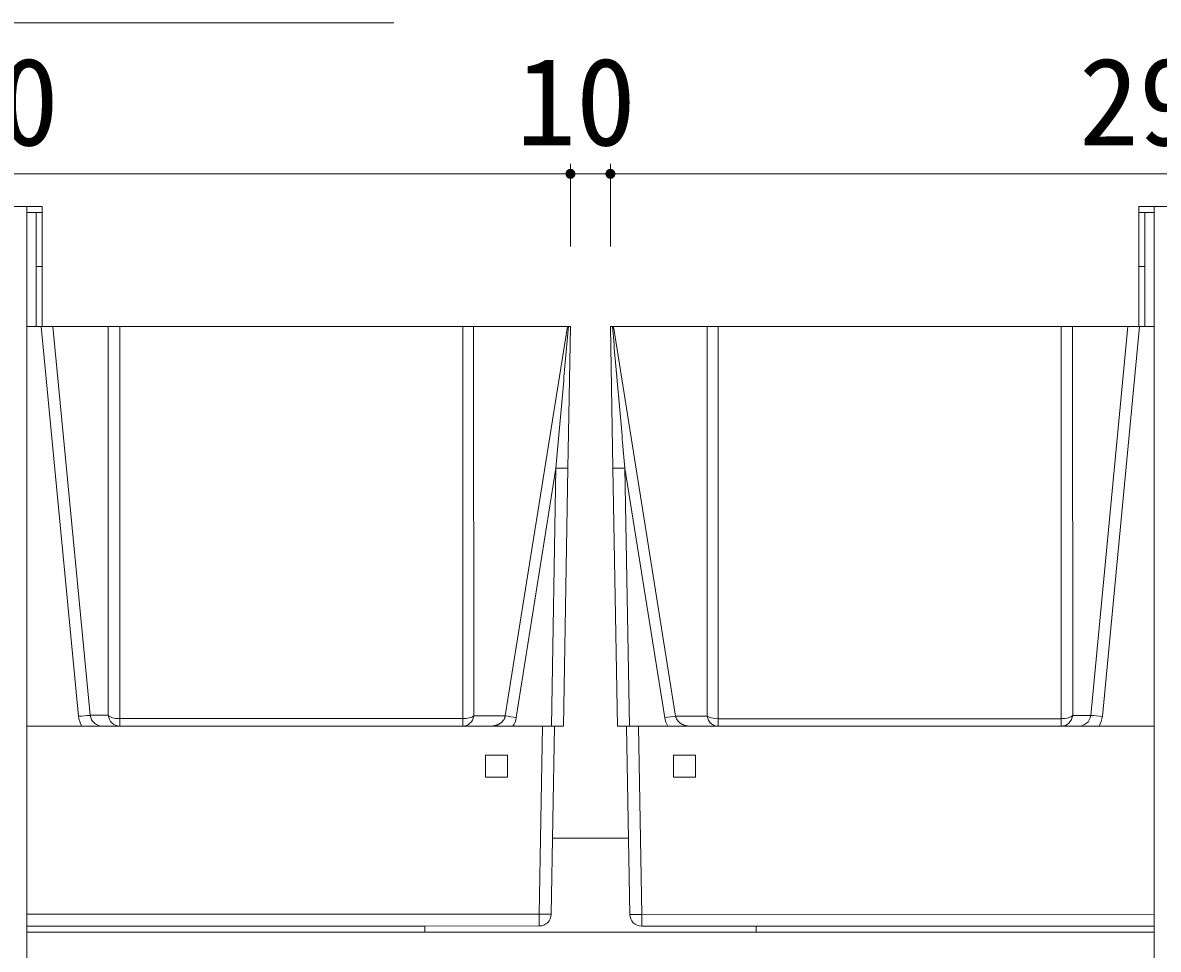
# Model space of a CAD drawing. Units: millimetres on the paper, scale 1:10. Extents: x -5513 to 202, y -3089 to 145.
# Drawn here: x -42.2 to -13.8, y 65.92 to 89.1 of the extents above; entities that cross this region are included whole.
import ezdxf
from ezdxf.enums import TextEntityAlignment as Align

# ---------------------------------------------------------------- set-up
doc = ezdxf.new("R2010")
doc.units = ezdxf.units.MM
doc.linetypes.add('DOTTED', pattern=[1.75, 0.25, -1.5])
for name, color, linetype, lineweight in [('0-1_0', 7, 'Continuous', 13), ('0-6_UM_PROD_BODY_0', 253, 'Continuous', 13), ('0-7_新しいレイヤ 1', 4, 'Continuous', 13)]:
    doc.layers.add(name, color=color, linetype=linetype, lineweight=lineweight)
doc.styles.add('ＭＳ ゴシック', font='')
doc.styles.get('ＭＳ ゴシック').set_extended_font_data('MS Gothic')

msp = doc.modelspace()

# ---------------------------------------------------------------- linework, layer by layer
at = {"layer": '0-1_0'}
for p, q in [((-28.501, 83.503), (-28.501, 85.569)), ((-28.501, 83.503), (-28.501, 85.569)), ((-27.501, 83.501), (-27.501, 85.569)), ((-27.501, 83.499), (-27.501, 85.569)), ((-57.501, 85.319), (-28.501, 85.319)), ((-28.501, 85.319), (-29.857, 85.319)), ((-28.501, 85.319), (-27.501, 85.319)), ((-27.501, 85.319), (-26.146, 85.319)), ((-27.501, 85.319), (1.499, 85.319))]:
    msp.add_line(p, q, dxfattribs=at)
at = {"layer": '0-1_0', "color": 4}
for p, q in [((-27.052, 68.7), (-28.949, 68.7)), ((-42.1, 66.5), (-32.175, 66.5)), ((-23.855, 66.5), (-13.9, 66.5)), ((-42.1, 66.35), (-13.9, 66.35))]:
    msp.add_line(p, q, dxfattribs=at)
for points in [[(-43.9, 4.35), (-42.1, 4.35), (-42.1, 84.5), (-43.9, 84.5)], [(-13.9, 4.35), (-12.1, 4.35), (-12.1, 84.5), (-13.9, 84.5)]]:
    msp.add_lwpolyline(points, close=True, dxfattribs=at)
for points in [[(-42.1, 82.5), (-42.1, 84.5), (-43.9, 84.5), (-43.9, 82.5)], [(-12.1, 82.5), (-12.1, 84.5), (-13.9, 84.5), (-13.9, 82.5)]]:
    msp.add_lwpolyline(points, dxfattribs=at)
at = {"layer": '0-1_0'}
for points in [[(-28.377, 85.336), (-28.622, 85.352), (-28.626, 85.33)], [(-28.377, 85.336), (-28.622, 85.352), (-28.626, 85.33)], [(-28.377, 85.336), (-28.626, 85.33), (-28.376, 85.319)], [(-28.377, 85.336), (-28.626, 85.33), (-28.376, 85.319)], [(-28.376, 85.319), (-28.626, 85.33), (-28.626, 85.308)], [(-28.376, 85.319), (-28.626, 85.33), (-28.626, 85.308)], [(-28.376, 85.319), (-28.626, 85.308), (-28.377, 85.302)], [(-28.376, 85.319), (-28.626, 85.308), (-28.377, 85.302)], [(-28.377, 85.302), (-28.626, 85.308), (-28.622, 85.286)], [(-28.377, 85.302), (-28.626, 85.308), (-28.622, 85.286)], [(-28.381, 85.354), (-28.615, 85.372), (-28.622, 85.352)], [(-28.381, 85.354), (-28.615, 85.372), (-28.622, 85.352)], [(-28.381, 85.354), (-28.622, 85.352), (-28.377, 85.336)], [(-28.381, 85.354), (-28.622, 85.352), (-28.377, 85.336)], [(-28.377, 85.302), (-28.622, 85.286), (-28.381, 85.283)], [(-28.377, 85.302), (-28.622, 85.286), (-28.381, 85.283)], [(-28.381, 85.283), (-28.622, 85.286), (-28.615, 85.266)], [(-28.381, 85.283), (-28.622, 85.286), (-28.615, 85.266)], [(-28.388, 85.373), (-28.604, 85.39), (-28.615, 85.372)], [(-28.388, 85.373), (-28.604, 85.39), (-28.615, 85.372)], [(-28.388, 85.373), (-28.615, 85.372), (-28.381, 85.354)], [(-28.388, 85.373), (-28.615, 85.372), (-28.381, 85.354)], [(-28.381, 85.283), (-28.615, 85.266), (-28.388, 85.265)], [(-28.381, 85.283), (-28.615, 85.266), (-28.388, 85.265)], [(-28.388, 85.265), (-28.615, 85.266), (-28.604, 85.248)], [(-28.388, 85.265), (-28.615, 85.266), (-28.604, 85.248)], [(-28.399, 85.39), (-28.592, 85.405), (-28.604, 85.39)], [(-28.399, 85.39), (-28.592, 85.405), (-28.604, 85.39)], [(-28.399, 85.39), (-28.604, 85.39), (-28.388, 85.373)], [(-28.399, 85.39), (-28.604, 85.39), (-28.388, 85.373)], [(-28.388, 85.265), (-28.604, 85.248), (-28.399, 85.247)], [(-28.388, 85.265), (-28.604, 85.248), (-28.399, 85.247)], [(-28.399, 85.247), (-28.604, 85.248), (-28.592, 85.233)], [(-28.399, 85.247), (-28.604, 85.248), (-28.592, 85.233)], [(-28.413, 85.407), (-28.578, 85.417), (-28.592, 85.405)], [(-28.413, 85.407), (-28.578, 85.417), (-28.592, 85.405)], [(-28.413, 85.407), (-28.592, 85.405), (-28.399, 85.39)], [(-28.413, 85.407), (-28.592, 85.405), (-28.399, 85.39)], [(-28.399, 85.247), (-28.592, 85.233), (-28.413, 85.231)], [(-28.399, 85.247), (-28.592, 85.233), (-28.413, 85.231)], [(-28.413, 85.231), (-28.592, 85.233), (-28.578, 85.22)], [(-28.413, 85.231), (-28.592, 85.233), (-28.578, 85.22)], [(-28.429, 85.421), (-28.564, 85.427), (-28.578, 85.417)], [(-28.429, 85.421), (-28.564, 85.427), (-28.578, 85.417)], [(-28.429, 85.421), (-28.578, 85.417), (-28.413, 85.407)], [(-28.429, 85.421), (-28.578, 85.417), (-28.413, 85.407)], [(-28.413, 85.231), (-28.578, 85.22), (-28.429, 85.217)], [(-28.413, 85.231), (-28.578, 85.22), (-28.429, 85.217)], [(-28.429, 85.217), (-28.578, 85.22), (-28.564, 85.211)], [(-28.429, 85.217), (-28.578, 85.22), (-28.564, 85.211)], [(-28.449, 85.432), (-28.548, 85.435), (-28.564, 85.427)], [(-28.449, 85.432), (-28.548, 85.435), (-28.564, 85.427)], [(-28.449, 85.432), (-28.564, 85.427), (-28.429, 85.421)], [(-28.449, 85.432), (-28.564, 85.427), (-28.429, 85.421)], [(-28.429, 85.217), (-28.564, 85.211), (-28.449, 85.205)], [(-28.429, 85.217), (-28.564, 85.211), (-28.449, 85.205)], [(-28.449, 85.205), (-28.564, 85.211), (-28.548, 85.203)], [(-28.449, 85.205), (-28.564, 85.211), (-28.548, 85.203)], [(-28.469, 85.44), (-28.548, 85.435), (-28.449, 85.432)], [(-28.469, 85.44), (-28.531, 85.44), (-28.548, 85.435)], [(-28.469, 85.44), (-28.548, 85.435), (-28.449, 85.432)], [(-28.469, 85.44), (-28.531, 85.44), (-28.548, 85.435)], [(-28.449, 85.205), (-28.548, 85.203), (-28.469, 85.198)], [(-28.449, 85.205), (-28.548, 85.203), (-28.469, 85.198)], [(-28.469, 85.198), (-28.548, 85.203), (-28.531, 85.197)], [(-28.469, 85.198), (-28.548, 85.203), (-28.531, 85.197)], [(-28.49, 85.443), (-28.531, 85.44), (-28.469, 85.44)], [(-28.49, 85.443), (-28.511, 85.443), (-28.531, 85.44)], [(-28.49, 85.443), (-28.531, 85.44), (-28.469, 85.44)], [(-28.49, 85.443), (-28.511, 85.443), (-28.531, 85.44)], [(-27.377, 85.336), (-27.622, 85.352), (-27.626, 85.33)], [(-27.377, 85.336), (-27.622, 85.352), (-27.626, 85.33)], [(-27.377, 85.336), (-27.626, 85.33), (-27.376, 85.319)], [(-27.377, 85.336), (-27.626, 85.33), (-27.376, 85.319)], [(-27.376, 85.319), (-27.626, 85.33), (-27.626, 85.308)], [(-27.376, 85.319), (-27.626, 85.33), (-27.626, 85.308)], [(-27.376, 85.319), (-27.626, 85.308), (-27.377, 85.302)], [(-27.376, 85.319), (-27.626, 85.308), (-27.377, 85.302)], [(-27.377, 85.302), (-27.626, 85.308), (-27.622, 85.286)], [(-27.377, 85.302), (-27.626, 85.308), (-27.622, 85.286)], [(-27.381, 85.354), (-27.615, 85.372), (-27.622, 85.352)], [(-27.381, 85.354), (-27.615, 85.372), (-27.622, 85.352)], [(-27.381, 85.354), (-27.622, 85.352), (-27.377, 85.336)], [(-27.381, 85.354), (-27.622, 85.352), (-27.377, 85.336)], [(-27.377, 85.302), (-27.622, 85.286), (-27.381, 85.283)], [(-27.377, 85.302), (-27.622, 85.286), (-27.381, 85.283)], [(-27.381, 85.283), (-27.622, 85.286), (-27.615, 85.266)], [(-27.381, 85.283), (-27.622, 85.286), (-27.615, 85.266)], [(-27.388, 85.373), (-27.604, 85.39), (-27.615, 85.372)], [(-27.388, 85.373), (-27.604, 85.39), (-27.615, 85.372)], [(-27.388, 85.373), (-27.615, 85.372), (-27.381, 85.354)], [(-27.388, 85.373), (-27.615, 85.372), (-27.381, 85.354)], [(-27.381, 85.283), (-27.615, 85.266), (-27.388, 85.265)], [(-27.381, 85.283), (-27.615, 85.266), (-27.388, 85.265)], [(-27.388, 85.265), (-27.615, 85.266), (-27.604, 85.248)], [(-27.388, 85.265), (-27.615, 85.266), (-27.604, 85.248)], [(-27.399, 85.39), (-27.592, 85.405), (-27.604, 85.39)], [(-27.399, 85.39), (-27.592, 85.405), (-27.604, 85.39)], [(-27.399, 85.39), (-27.604, 85.39), (-27.388, 85.373)], [(-27.399, 85.39), (-27.604, 85.39), (-27.388, 85.373)], [(-27.388, 85.265), (-27.604, 85.248), (-27.399, 85.247)], [(-27.388, 85.265), (-27.604, 85.248), (-27.399, 85.247)], [(-27.399, 85.247), (-27.604, 85.248), (-27.592, 85.233)], [(-27.399, 85.247), (-27.604, 85.248), (-27.592, 85.233)], [(-27.413, 85.407), (-27.578, 85.417), (-27.592, 85.405)], [(-27.413, 85.407), (-27.578, 85.417), (-27.592, 85.405)], [(-27.413, 85.407), (-27.592, 85.405), (-27.399, 85.39)], [(-27.413, 85.407), (-27.592, 85.405), (-27.399, 85.39)], [(-27.399, 85.247), (-27.592, 85.233), (-27.413, 85.231)], [(-27.399, 85.247), (-27.592, 85.233), (-27.413, 85.231)], [(-27.413, 85.231), (-27.592, 85.233), (-27.578, 85.22)], [(-27.413, 85.231), (-27.592, 85.233), (-27.578, 85.22)], [(-27.429, 85.421), (-27.564, 85.427), (-27.578, 85.417)], [(-27.429, 85.421), (-27.564, 85.427), (-27.578, 85.417)], [(-27.429, 85.421), (-27.578, 85.417), (-27.413, 85.407)], [(-27.429, 85.421), (-27.578, 85.417), (-27.413, 85.407)], [(-27.413, 85.231), (-27.578, 85.22), (-27.429, 85.217)], [(-27.413, 85.231), (-27.578, 85.22), (-27.429, 85.217)], [(-27.429, 85.217), (-27.578, 85.22), (-27.564, 85.211)], [(-27.429, 85.217), (-27.578, 85.22), (-27.564, 85.211)], [(-27.449, 85.432), (-27.548, 85.435), (-27.564, 85.427)], [(-27.449, 85.432), (-27.548, 85.435), (-27.564, 85.427)], [(-27.449, 85.432), (-27.564, 85.427), (-27.429, 85.421)], [(-27.449, 85.432), (-27.564, 85.427), (-27.429, 85.421)], [(-27.429, 85.217), (-27.564, 85.211), (-27.449, 85.205)], [(-27.429, 85.217), (-27.564, 85.211), (-27.449, 85.205)], [(-27.449, 85.205), (-27.564, 85.211), (-27.548, 85.203)], [(-27.449, 85.205), (-27.564, 85.211), (-27.548, 85.203)], [(-27.469, 85.44), (-27.548, 85.435), (-27.449, 85.432)], [(-27.469, 85.44), (-27.531, 85.44), (-27.548, 85.435)], [(-27.469, 85.44), (-27.548, 85.435), (-27.449, 85.432)], [(-27.469, 85.44), (-27.531, 85.44), (-27.548, 85.435)], [(-27.449, 85.205), (-27.548, 85.203), (-27.469, 85.198)], [(-27.449, 85.205), (-27.548, 85.203), (-27.469, 85.198)], [(-27.469, 85.198), (-27.548, 85.203), (-27.531, 85.197)], [(-27.469, 85.198), (-27.548, 85.203), (-27.531, 85.197)], [(-27.49, 85.443), (-27.531, 85.44), (-27.469, 85.44)], [(-27.49, 85.443), (-27.511, 85.443), (-27.531, 85.44)], [(-27.49, 85.443), (-27.531, 85.44), (-27.469, 85.44)], [(-27.49, 85.443), (-27.511, 85.443), (-27.531, 85.44)], [(-28.469, 85.198), (-28.531, 85.197), (-28.49, 85.194)], [(-28.469, 85.198), (-28.531, 85.197), (-28.49, 85.194)], [(-28.49, 85.194), (-28.531, 85.197), (-28.511, 85.194)], [(-28.49, 85.194), (-28.531, 85.197), (-28.511, 85.194)], [(-27.469, 85.198), (-27.531, 85.197), (-27.49, 85.194)], [(-27.469, 85.198), (-27.531, 85.197), (-27.49, 85.194)], [(-27.49, 85.194), (-27.531, 85.197), (-27.511, 85.194)], [(-27.49, 85.194), (-27.531, 85.197), (-27.511, 85.194)]]:
    msp.add_solid(points, dxfattribs=at)
at = {"layer": '0-6_UM_PROD_BODY_0'}
for p, q in [((-42.1, 81.501), (-41.737, 81.501)), ((-41.737, 81.501), (-41.445, 81.501)), ((-41.737, 81.501), (-40.803, 71.748)), ((-40.062, 81.501), (-41.445, 81.501)), ((-41.445, 81.501), (-40.513, 71.772)), ((-40.062, 81.501), (-39.772, 81.501)), ((-40.062, 81.501), (-40.06, 71.772)), ((-39.772, 81.501), (-31.196, 81.502)), ((-39.772, 81.501), (-39.771, 71.689)), ((-31.194, 71.69), (-31.196, 81.502)), ((-31.196, 81.502), (-30.922, 81.502)), ((-30.922, 81.502), (-28.578, 81.503)), ((-30.921, 71.756), (-30.922, 81.502)), ((-30.131, 71.756), (-28.578, 81.503)), ((-28.578, 81.503), (-28.552, 81.503)), ((-28.501, 81.503), (-28.563, 77.959)), ((-28.552, 81.503), (-28.501, 81.503)), ((-27.503, 81.499), (-27.452, 81.499)), ((-27.44, 77.955), (-27.503, 81.499)), ((-27.452, 81.499), (-27.426, 81.499)), ((-27.444, 81.409), (-27.452, 81.499)), ((-25.082, 81.499), (-27.426, 81.499)), ((-27.426, 81.499), (-25.871, 71.753)), ((-25.082, 81.499), (-24.808, 81.499)), ((-25.082, 81.499), (-25.081, 71.753)), ((-24.808, 81.499), (-16.232, 81.5)), ((-24.808, 81.499), (-24.807, 71.687)), ((-16.231, 71.688), (-16.232, 81.5)), ((-16.232, 81.5), (-15.942, 81.5)), ((-15.942, 81.5), (-14.559, 81.501)), ((-15.941, 71.771), (-15.942, 81.5)), ((-15.488, 71.771), (-14.559, 81.501)), ((-15.198, 71.747), (-14.267, 81.501)), ((-14.559, 81.501), (-14.267, 81.501)), ((-14.267, 81.501), (-13.9, 81.501)), ((-29.857, 71.716), (-28.863, 77.959)), ((-28.863, 77.959), (-28.974, 71.502)), ((-28.563, 77.959), (-28.675, 71.502)), ((-27.327, 71.498), (-27.44, 77.955)), ((-27.14, 77.955), (-26.144, 71.713)), ((-40.513, 71.772), (-40.06, 71.772)), ((-39.771, 71.689), (-31.194, 71.69)), ((-39.771, 71.689), (-39.771, 71.501)), ((-31.194, 71.502), (-31.194, 71.69)), ((-30.921, 71.756), (-30.131, 71.756)), ((-25.871, 71.753), (-25.081, 71.753)), ((-24.807, 71.687), (-16.231, 71.688)), ((-24.807, 71.687), (-24.807, 71.499)), ((-16.231, 71.5), (-16.231, 71.688)), ((-15.941, 71.771), (-15.488, 71.771)), ((-42.1, 71.5), (-40.721, 71.501)), ((-29.938, 71.502), (-28.974, 71.502)), ((-29.281, 66.797), (-29.2, 71.502)), ((-28.982, 66.797), (-28.9, 71.502)), ((-28.675, 71.502), (-28.974, 71.502)), ((-27.027, 71.498), (-27.327, 71.498)), ((-27.101, 71.498), (-27.019, 66.793)), ((-27.027, 71.498), (-26.063, 71.499)), ((-26.801, 71.498), (-26.719, 66.793)), ((-15.28, 71.5), (-13.9, 71.5)), ((-25.376, 70.774), (-25.926, 70.773)), ((-25.926, 70.773), (-25.926, 70.223)), ((-29.281, 66.797), (-42.1, 66.795)), ((-29.281, 66.502), (-29.281, 66.797)), ((-13.9, 66.794), (-26.719, 66.793)), ((-26.719, 66.793), (-26.719, 66.498)), ((-29.281, 66.502), (-42.1, 66.5)), ((-13.9, 66.5), (-26.719, 66.498))]:
    msp.add_line(p, q, dxfattribs=at)
for points in [[(-28.552, 81.503), (-28.56, 81.413), (-28.568, 81.323), (-28.576, 81.233), (-28.584, 81.143), (-28.592, 81.053), (-28.6, 80.962), (-28.608, 80.872), (-28.616, 80.781), (-28.624, 80.691), (-28.631, 80.6), (-28.639, 80.509), (-28.647, 80.419), (-28.655, 80.328), (-28.663, 80.237), (-28.671, 80.146), (-28.679, 80.055), (-28.687, 79.964), (-28.695, 79.873), (-28.703, 79.782), (-28.711, 79.691), (-28.719, 79.6), (-28.727, 79.509), (-28.735, 79.418), (-28.743, 79.327), (-28.751, 79.236), (-28.759, 79.145), (-28.767, 79.053), (-28.775, 78.962), (-28.783, 78.871), (-28.791, 78.78), (-28.799, 78.689), (-28.807, 78.598), (-28.815, 78.506), (-28.823, 78.415), (-28.831, 78.324), (-28.839, 78.233), (-28.847, 78.142), (-28.855, 78.05), (-28.863, 77.959)], [(-27.027, 71.498), (-27.14, 77.955), (-27.148, 78.047), (-27.156, 78.138), (-27.164, 78.229), (-27.172, 78.32), (-27.18, 78.411), (-27.188, 78.503), (-27.196, 78.594), (-27.204, 78.685), (-27.212, 78.776), (-27.22, 78.867), (-27.228, 78.959), (-27.236, 79.05), (-27.244, 79.141), (-27.252, 79.232), (-27.26, 79.323), (-27.268, 79.414), (-27.276, 79.505), (-27.284, 79.596), (-27.292, 79.687), (-27.3, 79.778), (-27.308, 79.869), (-27.316, 79.96), (-27.324, 80.051), (-27.332, 80.142), (-27.34, 80.233), (-27.348, 80.324), (-27.356, 80.415), (-27.364, 80.505), (-27.372, 80.596), (-27.38, 80.687), (-27.388, 80.778), (-27.396, 80.868), (-27.404, 80.959), (-27.412, 81.049), (-27.42, 81.139), (-27.428, 81.229), (-27.436, 81.319), (-27.444, 81.409)], [(-30.131, 71.756), (-30.133, 71.745), (-30.136, 71.734), (-30.139, 71.723), (-30.143, 71.712), (-30.147, 71.701), (-30.152, 71.69), (-30.158, 71.68), (-30.163, 71.669), (-30.17, 71.659), (-30.177, 71.649), (-30.184, 71.64), (-30.191, 71.631), (-30.199, 71.622), (-30.208, 71.613), (-30.216, 71.604), (-30.226, 71.596), (-30.235, 71.588), (-30.245, 71.581), (-30.255, 71.574), (-30.265, 71.567), (-30.276, 71.56), (-30.287, 71.554), (-30.298, 71.548), (-30.309, 71.542), (-30.321, 71.537), (-30.332, 71.532), (-30.344, 71.528), (-30.356, 71.524), (-30.368, 71.52), (-30.381, 71.517), (-30.393, 71.513), (-30.406, 71.511), (-30.418, 71.508), (-30.431, 71.506), (-30.444, 71.505), (-30.457, 71.504), (-30.47, 71.503), (-30.483, 71.502), (-30.496, 71.502)], [(-25.506, 71.499), (-25.519, 71.499), (-25.532, 71.499), (-25.544, 71.5), (-25.557, 71.501), (-25.57, 71.503), (-25.583, 71.505), (-25.596, 71.507), (-25.608, 71.51), (-25.621, 71.513), (-25.633, 71.517), (-25.645, 71.52), (-25.657, 71.525), (-25.669, 71.529), (-25.681, 71.534), (-25.692, 71.539), (-25.704, 71.545), (-25.715, 71.55), (-25.726, 71.557), (-25.736, 71.563), (-25.747, 71.57), (-25.757, 71.577), (-25.766, 71.585), (-25.776, 71.593), (-25.785, 71.601), (-25.794, 71.609), (-25.802, 71.618), (-25.81, 71.627), (-25.818, 71.636), (-25.825, 71.646), (-25.832, 71.656), (-25.838, 71.666), (-25.844, 71.676), (-25.849, 71.687), (-25.854, 71.697), (-25.858, 71.708), (-25.862, 71.719), (-25.866, 71.73), (-25.868, 71.742), (-25.871, 71.753)], [(-40.19, 71.501), (-39.771, 71.501), (-31.194, 71.502), (-30.496, 71.502)], [(-25.506, 71.499), (-24.807, 71.499), (-16.231, 71.5), (-15.812, 71.5)], [(-25.926, 70.223), (-25.376, 70.224), (-25.376, 70.774)]]:
    msp.add_lwpolyline(points, dxfattribs=at)
msp.add_lwpolyline([(-30.625, 70.227), (-30.075, 70.227), (-30.075, 70.777), (-30.625, 70.777)], close=True, dxfattribs=at)
for centre, radius, start, end in [((-40.152, 65.376), 6.405, 93.238, 95.8384), ((-40.22, 71.804), 0.585, 185.5019, 211.2199), ((-40.202, 71.815), 0.315, 187.9332, 272.1714), ((-31.326, 62.796), 9.04, 80.6503, 82.4039), ((-30.417, 71.806), 0.567, 327.5622, 350.8575), ((-24.817, 63.584), 8.237, 97.3507, 99.2755), ((-25.585, 71.803), 0.567, 189.1586, 212.452), ((-15.8, 71.814), 0.315, 267.8438, 352.0818), ((-15.96, 64.427), 7.359, 84.0585, 86.3217), ((-15.781, 71.803), 0.585, 328.7949, 354.5136), ((-40.432, -98.495), 169.995, 89.91827, 90.09729), ((-30.267, 456.034), 384.533, 269.96589, 270.04895), ((-25.77, -35.902), 107.401, 89.85903, 90.15642), ((-15.524, -101.082), 172.582, 89.91919, 90.09552), ((-29.281, 66.802), 0.3, 270.0076, 359.0076), ((-26.719, 66.798), 0.3, 181.0076, 270.0076)]:
    msp.add_arc(centre, radius, start, end, dxfattribs=at)
for centre, major_axis, ratio, start_param, end_param in [((-28.863, 77.964), (0.3, -0.005), 0.01745, 4.712694, 6.283185), ((-27.14, 77.961), (-0.3, -0.005), 0.01745, 0, 1.570492), ((-39.771, 71.801), (-0.3, 0), 0.371391, 0.26302, 1.570796), ((-39.771, 71.801), (0, -0.3), 0.970143, 4.809101, 6.283185), ((-31.194, 71.802), (0, 0.3), 0.923077, 3.141593, 4.55974), ((-31.194, 71.802), (0.3, 0), 0.371391, 4.712389, 5.86136), ((-24.807, 71.799), (-0.3, 0), 0.371391, 0.421825, 1.570796), ((-24.807, 71.799), (0, 0.3), 0.923077, 1.723446, 3.141593), ((-16.231, 71.8), (0.3, 0), 0.371391, 4.712389, 6.020165), ((-16.231, 71.8), (0, 0.3), 0.970143, 3.141593, 4.615677), ((-29.281, 66.802), (-0.3, 0.005), 0.01745, 1.571101, 3.141593), ((-26.719, 66.798), (-0.3, -0.005), 0.01745, 0, 1.570492)]:
    msp.add_ellipse(centre, major_axis=major_axis, ratio=ratio, start_param=start_param, end_param=end_param, dxfattribs=at)
at = {"layer": '0-7_新しいレイヤ 1'}
for p, q in [((-14.29, 84.35), (-13.9, 84.35)), ((-41.86, 83), (-41.86, 81.5)), ((-41.71, 83), (-41.71, 81.5)), ((-14.14, 83), (-14.14, 81.5)), ((-41.1, 66.5), (-42.1, 66.5)), ((-41.1, 66.5), (-32.2, 66.5)), ((-32.175, 66.5), (-41.1, 66.5)), ((-40.5, 66.5), (-40.5, 66.5)), ((-32.145, 66.35), (-32.145, 66.501)), ((-23.855, 66.5), (-23.855, 66.504)), ((-23.855, 66.35), (-23.855, 66.504)), ((-13.9, 66.5), (-23.855, 66.5)), ((-23.8, 66.5), (-14.9, 66.5))]:
    msp.add_line(p, q, dxfattribs=at)
at = {"layer": '0-7_新しいレイヤ 1', "linetype": 'DOTTED'}
for p, q in [((-40.501, 66.5), (-40.501, 66.5)), ((-32.145, 66.5), (-32.175, 66.5)), ((-23.825, 66.5), (-23.855, 66.5))]:
    msp.add_line(p, q, dxfattribs=at)
at = {"layer": '0-7_新しいレイヤ 1', "color": 7}
msp.add_lwpolyline([(-68.146, 81.502), (-60.547, 89.1), (-32.922, 89.1)], dxfattribs=at)
at = {"layer": '0-7_新しいレイヤ 1'}
for points in [[(-42.1, 84.35), (-41.71, 84.35), (-41.71, 84.5), (-44.29, 84.5), (-44.29, 84.35)], [(-41.86, 84.5), (-41.71, 84.5), (-41.71, 83)], [(-41.71, 83), (-41.86, 83), (-41.86, 84.35)], [(-14.14, 84.5), (-14.29, 84.5), (-14.29, 83), (-14.29, 81.5)], [(-12.1, 84.35), (-11.71, 84.35), (-11.71, 84.5), (-14.29, 84.5), (-14.29, 84.35)], [(-14.29, 83), (-14.14, 83), (-14.14, 84.35)], [(-40.5, 66.5), (-40.5, 66.5), (-40.5, 66.5)]]:
    msp.add_lwpolyline(points, dxfattribs=at)

# ---------------------------------------------------------------- texts
at = {"layer": '0-1_0', "style": 'ＭＳ ゴシック'}
for s, p in [('290', (-45.784, 85.369)), ('10', (-29.857, 85.369)), ('290', (-15.784, 85.369))]:
    msp.add_text(s, height=2.199, dxfattribs=at).set_placement(p, align=Align.BOTTOM_LEFT)

doc.saveas('drawing.dxf')
